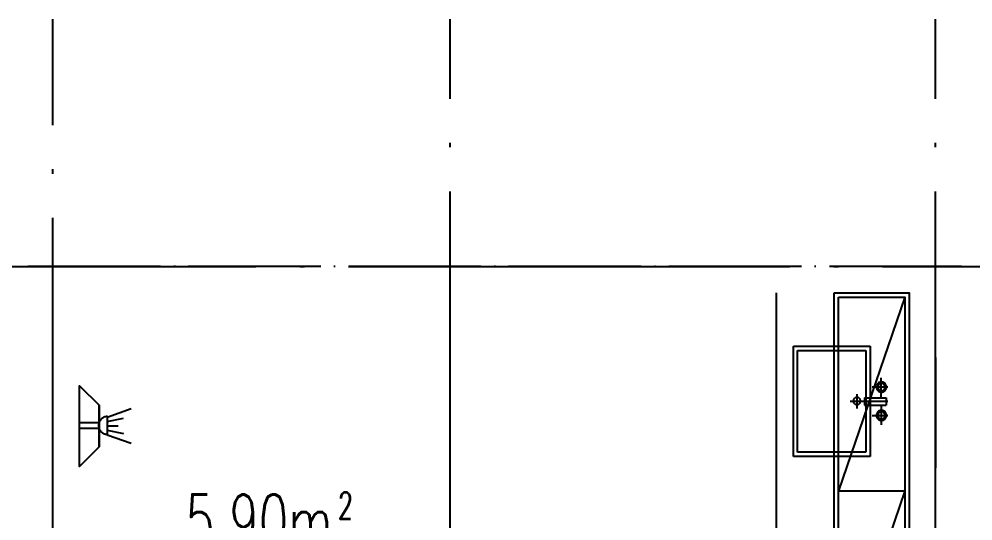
# Model space of a CAD drawing. Header units: millimetres. Extents: x -1120 to 100154, y -9529 to 14223.
# Drawn here: x 4647 to 8970, y 11946 to 14221 of the extents above; entities that cross this region are included whole.
import ezdxf

# ---------------------------------------------------------------- set-up
doc = ezdxf.new("R2010")
doc.units = ezdxf.units.MM
doc.linetypes.add('DOTE', pattern=[2.42, 2, -0.2, 0.02, -0.2])
for name, color, linetype in [('A-DOTE', 1, 'Continuous'), ('A-房间名称', 7, 'Continuous'), ('A-立面看线', 7, 'Continuous')]:
    doc.layers.add(name, color=color, linetype=linetype)
doc.styles.add('_TCH_WINDOW', font='SIMPLEX', dxfattribs={"bigfont": 'GBCBIG'})

msp = doc.modelspace()

# ---------------------------------------------------------------- linework, layer by layer
at = {"layer": 'A-DOTE', "linetype": 'DOTE', "ltscale": 1000}
for p, q in [((4800, 8900.2), (4800, 14221.2)), ((6600, 9019.9), (6600, 14221.2)), ((8800, 9019.9), (8800, 14221.2)), ((-1120, 13100), (14121.1, 13100))]:
    msp.add_line(p, q, dxfattribs=at)
at = {"layer": 'A-立面看线'}
for points in [[(5287.9, 13100.1), (4687.3, 13100.1)], [(5355.4, 13100.1), (5348.8, 13100.1)], [(6014.7, 13100.1), (5414.1, 13100.1)], [(6080, 13100.1), (6073.5, 13100.1)], [(6739.4, 13100.1), (6140.9, 13100.1)], [(6806.8, 13100.1), (6800.3, 13100.1)], [(7466.2, 13100.1), (6865.6, 13100.1)], [(7531.5, 13100.1), (7527.1, 13100.1)], [(8193, 13100.1), (7592.4, 13100.1)], [(8258.3, 13100.1), (8251.8, 13100.1)], [(8917.6, 13100.1), (8319.2, 13100.1)], [(8680.4, 11180.8), (8079.8, 11180.8), (8079.8, 12980.4)], [(8341, 12980.4), (8680.4, 12980.4), (8680.4, 11180.8), (8341, 11180.8), (8341, 12980.4)], [(8360.6, 12960.8), (8660.9, 12960.8), (8660.9, 11200.4), (8360.6, 11200.4), (8360.6, 12960.8)], [(8660.9, 12960.8), (8360.6, 12081.7), (8660.9, 12081.7), (8360.6, 11200.4)], [(8156, 12238.4), (8156, 12738.9)], [(8156, 12738.9), (8504.2, 12738.9)], [(8175.6, 12258), (8175.6, 12719.3)], [(8175.6, 12719.3), (8484.6, 12719.3)], [(8484.6, 12719.3), (8484.6, 12258)], [(8504.2, 12738.9), (8504.2, 12238.4)], [(4800.5, 12186.1), (4800.5, 12686.6)], [(8800.1, 12686.6), (8800.1, 12186.1)], [(6600.1, 12120.9), (6600.1, 12621.4)], [(8554.2, 12503.9), (8554.2, 12595.2)], [(4920.2, 12192.7), (5009.4, 12281.9), (4920.2, 12192.7), (4920.2, 12558.3), (5009.4, 12471.2)], [(5009.4, 12471.2), (4926.7, 12551.7)], [(8512.9, 12553.9), (8584.7, 12553.9)], [(8555.3, 12575.7), (8553, 12575.5), (8550.7, 12575.2), (8548.5, 12574.6), (8546.4, 12573.9), (8544.4, 12572.9), (8542.5, 12571.8), (8540.8, 12570.4), (8539.2, 12569), (8537.7, 12567.3), (8536.4, 12565.6), (8535.2, 12563.7), (8534.3, 12561.7), (8533.5, 12559.6), (8532.9, 12557.4), (8532.6, 12555.1), (8532.5, 12552.8), (8532.6, 12550.5), (8532.9, 12548.2), (8533.5, 12546), (8534.3, 12543.9), (8535.2, 12541.9), (8536.4, 12540), (8537.7, 12538.3), (8539.2, 12536.7), (8540.8, 12535.2), (8542.5, 12533.9), (8544.4, 12532.7), (8546.4, 12531.8), (8548.5, 12531), (8550.7, 12530.4), (8553, 12530.1), (8555.3, 12530), (8557.7, 12530.1), (8559.9, 12530.4), (8562.1, 12531), (8564.2, 12531.8), (8566.2, 12532.7), (8568.1, 12533.9), (8569.9, 12535.2), (8571.5, 12536.7), (8573, 12538.3), (8574.3, 12540), (8575.4, 12541.9), (8576.4, 12543.9), (8577.1, 12546), (8577.7, 12548.2), (8578.1, 12550.5), (8578.2, 12552.8), (8578.1, 12555.1), (8577.7, 12557.4), (8577.1, 12559.6), (8576.4, 12561.7), (8575.4, 12563.7), (8574.3, 12565.6), (8573, 12567.3), (8571.5, 12569), (8569.9, 12570.4), (8568.1, 12571.8), (8566.2, 12572.9), (8564.2, 12573.9), (8562.1, 12574.6), (8559.9, 12575.2), (8557.7, 12575.5), (8555.3, 12575.7)], [(8555.3, 12569.1), (8553.7, 12569), (8552, 12568.8), (8550.5, 12568.4), (8549, 12567.9), (8547.5, 12567.2), (8546.2, 12566.3), (8544.9, 12565.4), (8543.8, 12564.4), (8542.7, 12563.2), (8541.8, 12561.9), (8541, 12560.6), (8540.3, 12559.2), (8539.7, 12557.7), (8539.3, 12556.1), (8539.1, 12554.5), (8539, 12552.8), (8539.1, 12551.1), (8539.3, 12549.5), (8539.7, 12548), (8540.3, 12546.5), (8541, 12545), (8541.8, 12543.7), (8542.7, 12542.4), (8543.8, 12541.3), (8544.9, 12540.2), (8546.2, 12539.3), (8547.5, 12538.5), (8549, 12537.8), (8550.5, 12537.2), (8552, 12536.8), (8553.7, 12536.6), (8555.3, 12536.5), (8557, 12536.6), (8558.6, 12536.8), (8560.2, 12537.2), (8561.7, 12537.8), (8563.1, 12538.5), (8564.4, 12539.3), (8565.7, 12540.2), (8566.9, 12541.3), (8567.9, 12542.4), (8568.9, 12543.7), (8569.7, 12545), (8570.4, 12546.5), (8570.9, 12548), (8571.3, 12549.5), (8571.6, 12551.1), (8571.6, 12552.8), (8571.6, 12554.5), (8571.3, 12556.1), (8570.9, 12557.7), (8570.4, 12559.2), (8569.7, 12560.6), (8568.9, 12561.9), (8567.9, 12563.2), (8566.9, 12564.4), (8565.7, 12565.4), (8564.4, 12566.3), (8563.1, 12567.2), (8561.7, 12567.9), (8560.2, 12568.4), (8558.6, 12568.8), (8557, 12569), (8555.3, 12569.1)], [(8444.3, 12506), (8442.7, 12505.9), (8441.1, 12505.7), (8439.5, 12505.3), (8438, 12504.7), (8436.6, 12504.1), (8435.2, 12503.2), (8434, 12502.3), (8432.8, 12501.2), (8431.7, 12500.1), (8430.8, 12498.8), (8430, 12497.5), (8429.3, 12496.1), (8428.8, 12494.6), (8428.4, 12493), (8428.1, 12491.4), (8428, 12489.7), (8428.1, 12488), (8428.4, 12486.4), (8428.8, 12484.9), (8429.3, 12483.4), (8430, 12481.9), (8430.8, 12480.6), (8431.7, 12479.3), (8432.8, 12478.2), (8434, 12477.1), (8435.2, 12476.2), (8436.6, 12475.4), (8438, 12474.7), (8439.5, 12474.1), (8441.1, 12473.7), (8442.7, 12473.5), (8444.3, 12473.4), (8446, 12473.5), (8447.6, 12473.7), (8449.2, 12474.1), (8450.7, 12474.7), (8452.1, 12475.4), (8453.5, 12476.2), (8454.7, 12477.1), (8455.9, 12478.2), (8456.9, 12479.3), (8457.9, 12480.6), (8458.7, 12481.9), (8459.4, 12483.4), (8459.9, 12484.9), (8460.3, 12486.4), (8460.6, 12488), (8460.7, 12489.7), (8460.6, 12491.4), (8460.3, 12493), (8459.9, 12494.6), (8459.4, 12496.1), (8458.7, 12497.5), (8457.9, 12498.8), (8456.9, 12500.1), (8455.9, 12501.2), (8454.7, 12502.3), (8453.5, 12503.2), (8452.1, 12504.1), (8450.7, 12504.7), (8449.2, 12505.3), (8447.6, 12505.7), (8446, 12505.9), (8444.3, 12506)], [(8443.3, 12521.3), (8443.3, 12456)], [(8478.1, 12503.9), (8478.1, 12471.2)], [(8478.1, 12503.9), (8576, 12503.9)], [(8576, 12503.9), (8576, 12471.2)], [(5009.4, 12390.7), (5009.4, 12471.2)], [(5009.4, 12471.2), (5009.4, 12281.9), (5009.4, 12364.6)], [(5046.4, 12416.8), (5155.2, 12456)], [(8412.8, 12488.6), (8584.7, 12488.6)], [(8478.1, 12471.2), (8576, 12471.2)], [(8554.2, 12471.2), (8554.2, 12382)], [(5047.5, 12419), (5043.3, 12418.8), (5039.3, 12418.2), (5035.5, 12417.2), (5031.8, 12415.8), (5028.3, 12414.1), (5024.9, 12412.1), (5021.8, 12409.8), (5019, 12407.2), (5016.4, 12404.3), (5014.1, 12401.2), (5012.1, 12397.9), (5010.4, 12394.4), (5009, 12390.7), (5008, 12386.8), (5007.4, 12382.8), (5007.2, 12378.7), (5007.4, 12374.6), (5008, 12370.6), (5009, 12366.8), (5010.4, 12363.1), (5012.1, 12359.5), (5014.1, 12356.2), (5016.4, 12353.1), (5019, 12350.3), (5021.8, 12347.7), (5024.9, 12345.3), (5028.3, 12343.3), (5031.8, 12341.6), (5035.5, 12340.3), (5039.3, 12339.3), (5043.3, 12338.7), (5047.5, 12338.5)], [(5046.4, 12416.8), (5046.4, 12336.3)], [(5046.4, 12397.2), (5120.4, 12412.5)], [(8512.9, 12423.3), (8584.7, 12423.3)], [(8555.3, 12447.3), (8553, 12447.2), (8550.7, 12446.8), (8548.5, 12446.2), (8546.4, 12445.5), (8544.4, 12444.5), (8542.5, 12443.4), (8540.8, 12442.1), (8539.2, 12440.6), (8537.7, 12439), (8536.4, 12437.2), (8535.2, 12435.3), (8534.3, 12433.3), (8533.5, 12431.2), (8532.9, 12429), (8532.6, 12426.8), (8532.5, 12424.4), (8532.6, 12422.1), (8532.9, 12419.8), (8533.5, 12417.6), (8534.3, 12415.5), (8535.2, 12413.5), (8536.4, 12411.6), (8537.7, 12409.9), (8539.2, 12408.3), (8540.8, 12406.8), (8542.5, 12405.5), (8544.4, 12404.3), (8546.4, 12403.4), (8548.5, 12402.6), (8550.7, 12402), (8553, 12401.7), (8555.3, 12401.6), (8557.7, 12401.7), (8559.9, 12402), (8562.1, 12402.6), (8564.2, 12403.4), (8566.2, 12404.3), (8568.1, 12405.5), (8569.9, 12406.8), (8571.5, 12408.3), (8573, 12409.9), (8574.3, 12411.6), (8575.4, 12413.5), (8576.4, 12415.5), (8577.1, 12417.6), (8577.7, 12419.8), (8578.1, 12422.1), (8578.2, 12424.4), (8578.1, 12426.8), (8577.7, 12429), (8577.1, 12431.2), (8576.4, 12433.3), (8575.4, 12435.3), (8574.3, 12437.2), (8573, 12439), (8571.5, 12440.6), (8569.9, 12442.1), (8568.1, 12443.4), (8566.2, 12444.5), (8564.2, 12445.5), (8562.1, 12446.2), (8559.9, 12446.8), (8557.7, 12447.2), (8555.3, 12447.3)], [(8555.3, 12440.7), (8553.7, 12440.7), (8552, 12440.4), (8550.5, 12440), (8549, 12439.5), (8547.5, 12438.8), (8546.2, 12438), (8544.9, 12437), (8543.8, 12436), (8542.7, 12434.8), (8541.8, 12433.5), (8541, 12432.2), (8540.3, 12430.8), (8539.7, 12429.3), (8539.3, 12427.7), (8539.1, 12426.1), (8539, 12424.4), (8539.1, 12422.8), (8539.3, 12421.1), (8539.7, 12419.6), (8540.3, 12418.1), (8541, 12416.6), (8541.8, 12415.3), (8542.7, 12414), (8543.8, 12412.9), (8544.9, 12411.8), (8546.2, 12410.9), (8547.5, 12410.1), (8549, 12409.4), (8550.5, 12408.8), (8552, 12408.4), (8553.7, 12408.2), (8555.3, 12408.1), (8557, 12408.2), (8558.6, 12408.4), (8560.2, 12408.8), (8561.7, 12409.4), (8563.1, 12410.1), (8564.4, 12410.9), (8565.7, 12411.8), (8566.9, 12412.9), (8567.9, 12414), (8568.9, 12415.3), (8569.7, 12416.6), (8570.4, 12418.1), (8570.9, 12419.6), (8571.3, 12421.1), (8571.6, 12422.8), (8571.6, 12424.4), (8571.6, 12426.1), (8571.3, 12427.7), (8570.9, 12429.3), (8570.4, 12430.8), (8569.7, 12432.2), (8568.9, 12433.5), (8567.9, 12434.8), (8566.9, 12436), (8565.7, 12437), (8564.4, 12438), (8563.1, 12438.8), (8561.7, 12439.5), (8560.2, 12440), (8558.6, 12440.4), (8557, 12440.7), (8555.3, 12440.7)], [(5007.2, 12390.7), (4920.2, 12390.7)], [(5007.2, 12364.6), (4920.2, 12364.6)], [(5046.4, 12377.6), (5096.4, 12377.6)], [(5046.4, 12358.1), (5120.4, 12342.8)], [(5046.4, 12336.3), (5155.2, 12299.3)], [(5009.4, 12281.9), (4926.7, 12199.2)], [(8504.2, 12238.4), (8156, 12238.4)], [(8484.6, 12258), (8175.6, 12258)]]:
    msp.add_lwpolyline(points, dxfattribs=at)

# ---------------------------------------------------------------- texts
at = {"layer": 'A-房间名称', "style": '_TCH_WINDOW', "width": 0.65}
for s, height, p in [('5.90m', 240, (5399.5, 11826.1)), ('2', 120, (6092.9, 11956.1))]:
    msp.add_text(s, height=height, dxfattribs=at).set_placement(p)

doc.saveas('drawing.dxf')
